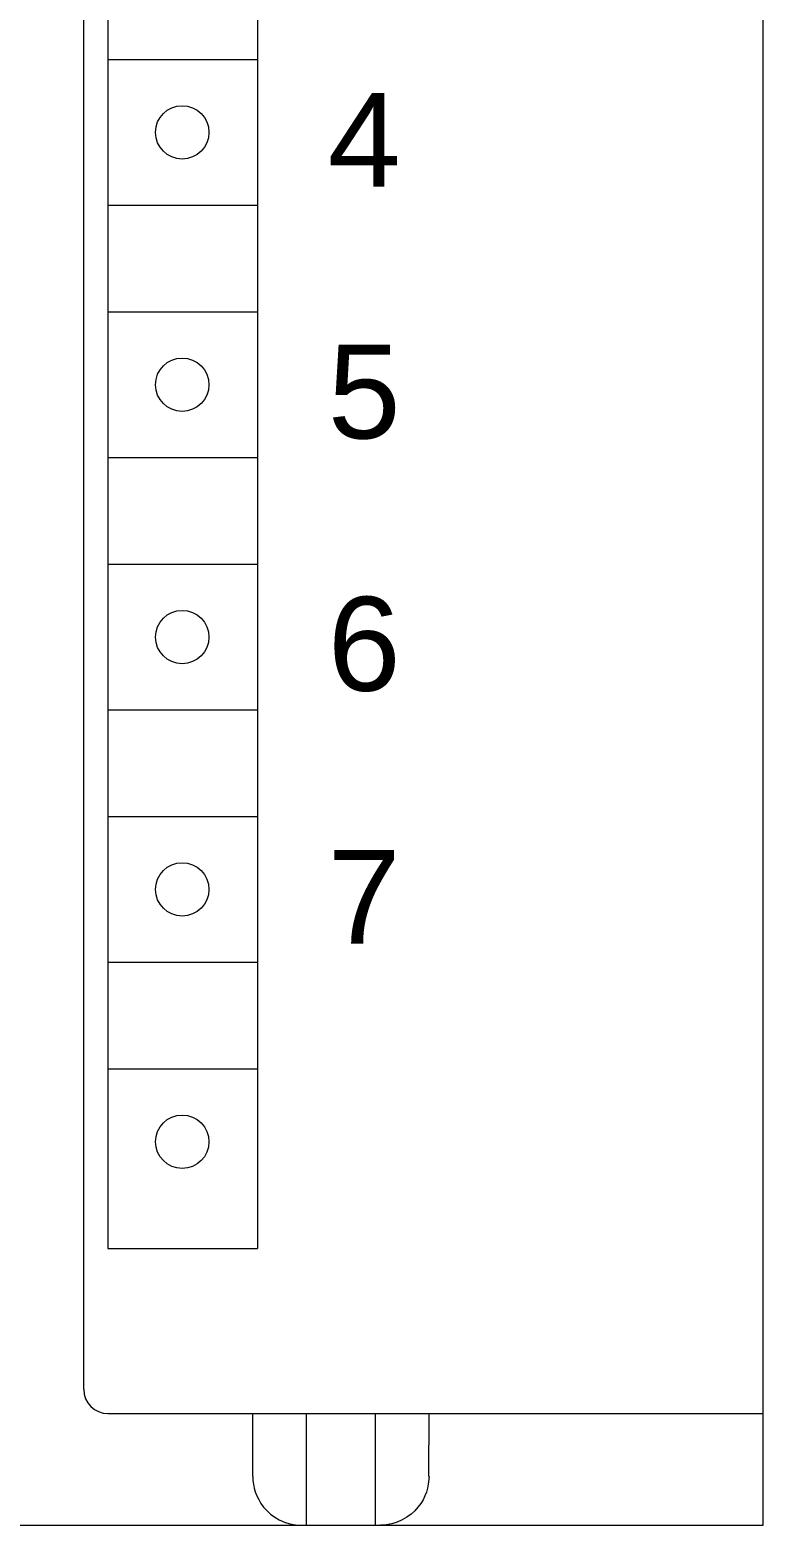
# Model space of a CAD drawing. Header units: millimetres. Extents: x -5035 to 14510, y -7775 to 12.
# Drawn here: x 1394.13 to 1409.24, y -1924.46 to -1893.65 of the extents above; entities that cross this region are included whole.
import ezdxf

# ---------------------------------------------------------------- set-up
doc = ezdxf.new("R2010")
doc.units = ezdxf.units.MM
doc.layers.add('eProC - L2', color=41, linetype='Continuous', lineweight=20)
doc.styles.get("Standard").update_dxf_attribs({"font": 'arial.ttf'})

msp = doc.modelspace()

# ---------------------------------------------------------------- linework, layer by layer
at = {"layer": 'eProC - L2', "linetype": 'Continuous'}
for p, q in [((1409.242, -1924.457), (1409.242, -1799.457)), ((1395.242, -1921.657), (1395.242, -1801.857)), ((1395.723, -1805.157), (1395.742, -1918.757)), ((1398.823, -1867.557), (1398.823, -1918.757)), ((1395.742, -1894.257), (1398.823, -1894.257)), ((1395.742, -1897.257), (1398.823, -1897.257)), ((1395.742, -1899.457), (1398.823, -1899.457)), ((1395.742, -1902.457), (1398.823, -1902.457)), ((1395.742, -1904.657), (1398.823, -1904.657)), ((1395.742, -1907.657), (1398.823, -1907.657)), ((1395.742, -1909.857), (1398.823, -1909.857)), ((1395.742, -1912.857), (1398.823, -1912.857)), ((1395.742, -1915.057), (1398.823, -1915.057)), ((1395.742, -1918.757), (1398.823, -1918.757)), ((1395.742, -1922.157), (1409.242, -1922.157)), ((1398.728, -1923.457), (1398.728, -1922.157)), ((1399.835, -1924.457), (1399.835, -1922.157)), ((1401.249, -1922.157), (1401.249, -1924.457)), ((1402.356, -1923.457), (1402.36, -1922.157)), ((1398.728, -1923.457), (1398.731, -1923.536)), ((1402.363, -1923.457), (1402.344, -1923.616)), ((1398.731, -1923.536), (1398.741, -1923.615)), ((1398.741, -1923.615), (1398.757, -1923.694)), ((1398.757, -1923.694), (1398.779, -1923.773)), ((1398.779, -1923.773), (1398.81, -1923.852)), ((1402.304, -1923.775), (1402.274, -1923.855)), ((1402.327, -1923.695), (1402.304, -1923.775)), ((1402.344, -1923.616), (1402.327, -1923.695)), ((1398.81, -1923.852), (1398.848, -1923.931)), ((1398.848, -1923.931), (1398.894, -1924.009)), ((1398.894, -1924.009), (1398.95, -1924.085)), ((1398.95, -1924.085), (1399.016, -1924.159)), ((1402.131, -1924.088), (1402.065, -1924.162)), ((1402.188, -1924.012), (1402.131, -1924.088)), ((1402.235, -1923.934), (1402.188, -1924.012)), ((1402.274, -1923.855), (1402.235, -1923.934)), ((1399.016, -1924.159), (1399.092, -1924.228)), ((1399.092, -1924.228), (1399.178, -1924.291)), ((1399.178, -1924.291), (1399.273, -1924.347)), ((1399.273, -1924.347), (1399.378, -1924.393)), ((1399.378, -1924.393), (1399.49, -1924.428)), ((1399.49, -1924.428), (1399.608, -1924.449)), ((1399.608, -1924.449), (1399.728, -1924.457)), ((1401.478, -1924.449), (1401.356, -1924.457)), ((1401.595, -1924.428), (1401.478, -1924.449)), ((1401.705, -1924.394), (1401.595, -1924.428)), ((1401.808, -1924.349), (1401.705, -1924.394)), ((1401.903, -1924.294), (1401.808, -1924.349)), ((1401.989, -1924.231), (1401.903, -1924.294)), ((1402.065, -1924.162), (1401.989, -1924.231)), ((1369.242, -1924.457), (1409.242, -1924.457))]:
    msp.add_line(p, q, dxfattribs=at)
for centre in [(1397.273, -1895.757), (1397.273, -1900.957), (1397.273, -1906.157), (1397.273, -1911.357), (1397.273, -1916.557)]:
    msp.add_circle(centre, 0.55, dxfattribs=at)
msp.add_arc((1395.742, -1921.657), 0.5, 180, 270, dxfattribs=at)

# ---------------------------------------------------------------- texts
at = {"layer": 'eProC - L2', "char_height": 1.935, "attachment_point": 5}
for s, insert in [('4', (1401.023, -1895.91)), ('5', (1401.023, -1901.11)), ('6', (1401.023, -1906.31)), ('7', (1401.023, -1911.51))]:
    msp.add_mtext_dynamic_manual_height_columns(s, width=8.56033, gutter_width=12.093, heights=[0], dxfattribs=dict(at, insert=insert))

doc.saveas('drawing.dxf')
